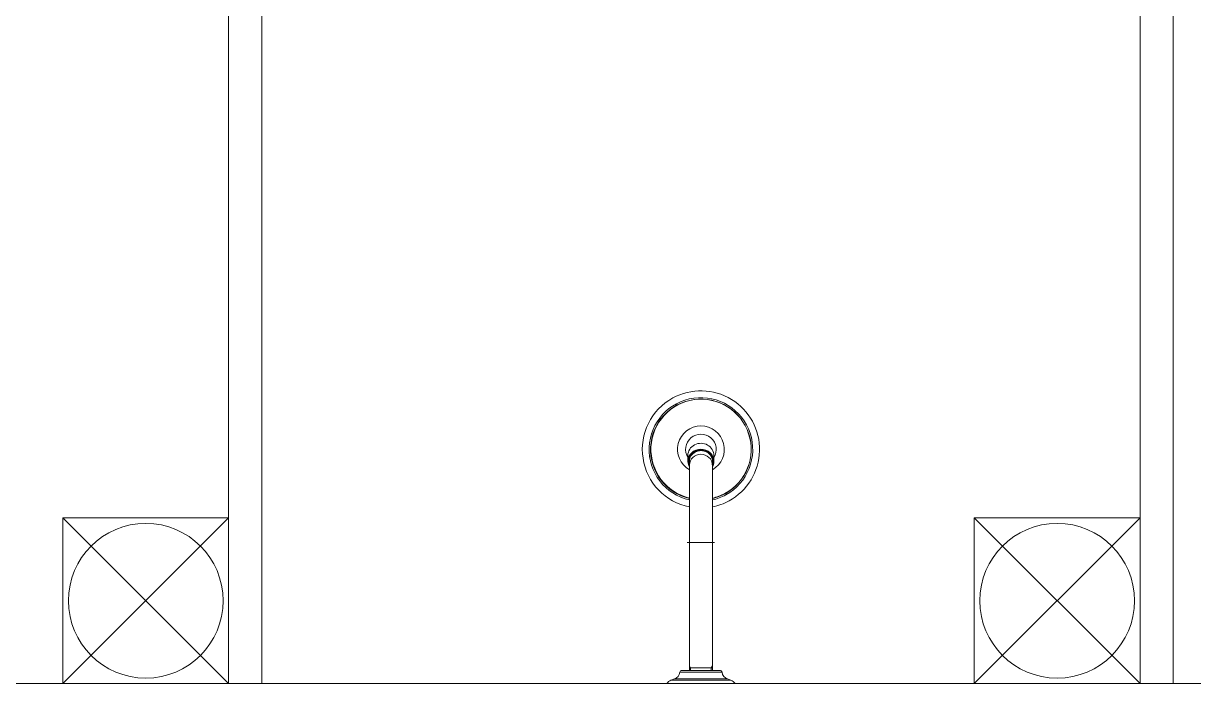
# Model space of a CAD drawing. Header units: millimetres. Extents: x 206 to 837, y 40 to 323.
# Drawn here: x 694.368 to 695.427, y 263.597 to 264.194 of the extents above; entities that cross this region are included whole.
import ezdxf

# ---------------------------------------------------------------- set-up
doc = ezdxf.new("R2010")
doc.units = ezdxf.units.MM
doc.linetypes.add('DASHDOT', pattern=[25.4, 12.7, -6.35, 0, -6.35])
doc.layers.add('I-ARQ', color=8, linetype='Continuous', lineweight=0)

msp = doc.modelspace()

# ---------------------------------------------------------------- linework, layer by layer
at = {"layer": 'I-ARQ'}
for p, q in [((695.409, 263.5968), (695.409, 264.8468)), ((694.554, 263.5968), (694.554, 264.8068)), ((694.584, 263.5968), (694.584, 264.8068)), ((695.379, 263.5968), (695.379, 264.8068)), ((694.554, 263.5968), (694.404, 263.7468)), ((694.554, 263.7468), (694.404, 263.5968)), ((694.404, 263.5968), (694.404, 263.7468)), ((694.404, 263.7468), (694.554, 263.7468)), ((694.554, 263.7468), (694.554, 263.5968)), ((695.379, 263.5968), (695.229, 263.7468)), ((695.379, 263.7468), (695.229, 263.5968)), ((695.229, 263.5968), (695.229, 263.7468)), ((695.229, 263.7468), (695.379, 263.7468)), ((695.379, 263.7468), (695.379, 263.5968)), ((689.684, 263.5968), (695.629, 263.5968)), ((694.554, 263.5968), (694.404, 263.5968)), ((695.379, 263.5968), (695.229, 263.5968))]:
    msp.add_line(p, q, dxfattribs=at)
for points in [[(694.9712, 263.7567, -0.700978), (694.9561, 263.8553, -1), (695.007, 263.7622, -0.07613), (694.9919, 263.7567)], [(694.9919, 263.763, 0.06962), (695.004, 263.7676, 5.480122), (694.9712, 263.763)], [(694.9712, 263.7903, -3.836175), (694.9919, 263.7903)], [(694.9698, 263.8014, -1.802734), (694.9933, 263.8014)], [(694.9625, 263.6071, -0.280777), (694.9576, 263.601)], [(695.0006, 263.6071, 0.377188), (694.9986, 263.6088), (694.9644, 263.6088, 0.377188), (694.9625, 263.6071)], [(695.0055, 263.601, -0.280777), (695.0006, 263.6071)]]:
    msp.add_lwpolyline(points, format="xyb", dxfattribs=at)
at = {"layer": 'I-ARQ', "ltscale": 0.06322}
for points in [[(694.9919, 263.763), (694.9919, 263.7643, 0.067971), (695.0034, 263.7687, 5.429636), (694.9712, 263.7643)], [(694.9919, 263.7903), (694.9919, 263.7647, 0.067551), (695.0033, 263.769, 5.416932), (694.9712, 263.7647)]]:
    msp.add_lwpolyline(points, format="xyb", dxfattribs=at)
at = {"layer": 'I-ARQ', "ltscale": 0.067122}
msp.add_lwpolyline([(694.9698, 263.8032), (694.9698, 263.7977, 0.128945), (694.9712, 263.7926)], format="xyb", dxfattribs=at)
at = {"layer": 'I-ARQ', "ltscale": 0.067121}
for points in [[(694.9933, 263.8014), (694.9933, 263.8032)], [(694.9933, 263.7979), (694.9933, 263.8014)]]:
    msp.add_lwpolyline(points, dxfattribs=at)
at = {"layer": 'I-ARQ', "ltscale": 0.06322}
for points in [[(694.9712, 263.7998), (694.9712, 263.7903)], [(694.9712, 263.7903), (694.9712, 263.7567)], [(694.9919, 263.7998), (694.9919, 263.7903)], [(694.9919, 263.763), (694.9919, 263.7567)], [(694.9712, 263.7567), (694.9712, 263.7245)], [(694.9919, 263.7567), (694.9919, 263.7245)]]:
    msp.add_lwpolyline(points, dxfattribs=at)
at = {"layer": 'I-ARQ', "linetype": 'DASHDOT', "ltscale": 0.30975}
msp.add_lwpolyline([(694.9691, 263.7245), (694.9939, 263.7245)], dxfattribs=at)
at = {"layer": 'I-ARQ'}
for points in [[(694.9712, 263.6088), (694.9712, 263.7245)], [(694.9919, 263.6088), (694.9919, 263.7245)]]:
    msp.add_lwpolyline(points, dxfattribs=at)
at = {"layer": 'I-ARQ', "ltscale": 0.258125}
msp.add_lwpolyline([(694.9919, 263.7245), (694.9712, 263.7245)], dxfattribs=at)
at = {"layer": 'I-ARQ', "ltscale": 0.029062}
for points in [[(694.9722, 263.6088), (694.9722, 263.6112), (694.9712, 263.613)], [(694.9908, 263.6088), (694.9908, 263.6112)]]:
    msp.add_lwpolyline(points, dxfattribs=at)
at = {"layer": 'I-ARQ', "ltscale": 0.242325}
msp.add_lwpolyline([(694.9919, 263.6112), (694.9712, 263.6112)], dxfattribs=at)
at = {"layer": 'I-ARQ', "ltscale": 0.218093}
msp.add_lwpolyline([(694.9908, 263.6112), (694.9734, 263.6112)], dxfattribs=at)
at = {"layer": 'I-ARQ', "ltscale": 0.025813}
msp.add_lwpolyline([(694.9908, 263.6112), (694.9919, 263.613)], dxfattribs=at)
at = {"layer": 'I-ARQ', "ltscale": 0.200747}
msp.add_lwpolyline([(694.9544, 263.5998, 0.164371), (694.9507, 263.5968), (695.0124, 263.5968, 0.164371), (695.0087, 263.5998)], format="xyb", dxfattribs=at)
at = {"layer": 'I-ARQ'}
msp.add_lwpolyline([(695.0087, 263.5998), (694.9544, 263.5998), (694.9576, 263.601), (695.0055, 263.601)], close=True, dxfattribs=at)
at = {"layer": 'I-ARQ', "ltscale": 0.352288}
msp.add_lwpolyline([(695.0006, 263.6071), (694.9625, 263.6071)], dxfattribs=at)
at = {"layer": 'I-ARQ'}
for centre in [(694.479, 263.6718), (695.304, 263.6718)]:
    msp.add_circle(centre, 0.07, dxfattribs=at)
at = {"layer": 'I-ARQ', "extrusion": (-2.21397e-44, -1.84636e-46, -1)}
for centre, major_axis, ratio, start_param, end_param in [((694.9815, 263.8032), (0.0118, 0), 0.939693, 3.141564, 4.212389), ((694.9815, 263.8032), (0.0118, 0), 0.939693, 4.212389, 6.283156), ((694.9815, 263.7977), (0.0113, 0), 0.939693, 2.733002, 6.691777), ((694.9815, 263.7977), (0.0112, 0), 0.939693, 2.754135, 6.670643), ((694.9815, 263.7979), (0.0118, 0), 0.939692, 3.141597, 6.283189), ((694.9815, 263.7978), (0.0105, 0), 0.939693, 3.141564, 4.212389), ((694.9815, 263.7947), (0.0103, 0), 0.939693, 3.141593, 6.283185), ((694.9815, 263.7978), (0.0105, 0), 0.939693, 4.212389, 6.283156), ((694.9815, 263.7978), (0.0105, 0), 0.939693, 2.942153, 3.141564), ((694.9815, 263.7984), (0.00722, 0.00722), 1, 3.73929, 3.900306), ((694.9815, 263.7984), (0.00722, 0.00722), 1, 0.812086, 0.973103), ((694.9815, 263.7979), (-0.0118, 0), 0.942388, 3.140774, 3.638398), ((694.9815, 263.7978), (0.0105, 0), 0.939693, -0.000029, 0.199444)]:
    msp.add_ellipse(centre, major_axis=major_axis, ratio=ratio, start_param=start_param, end_param=end_param, dxfattribs=at)

doc.saveas('drawing.dxf')
